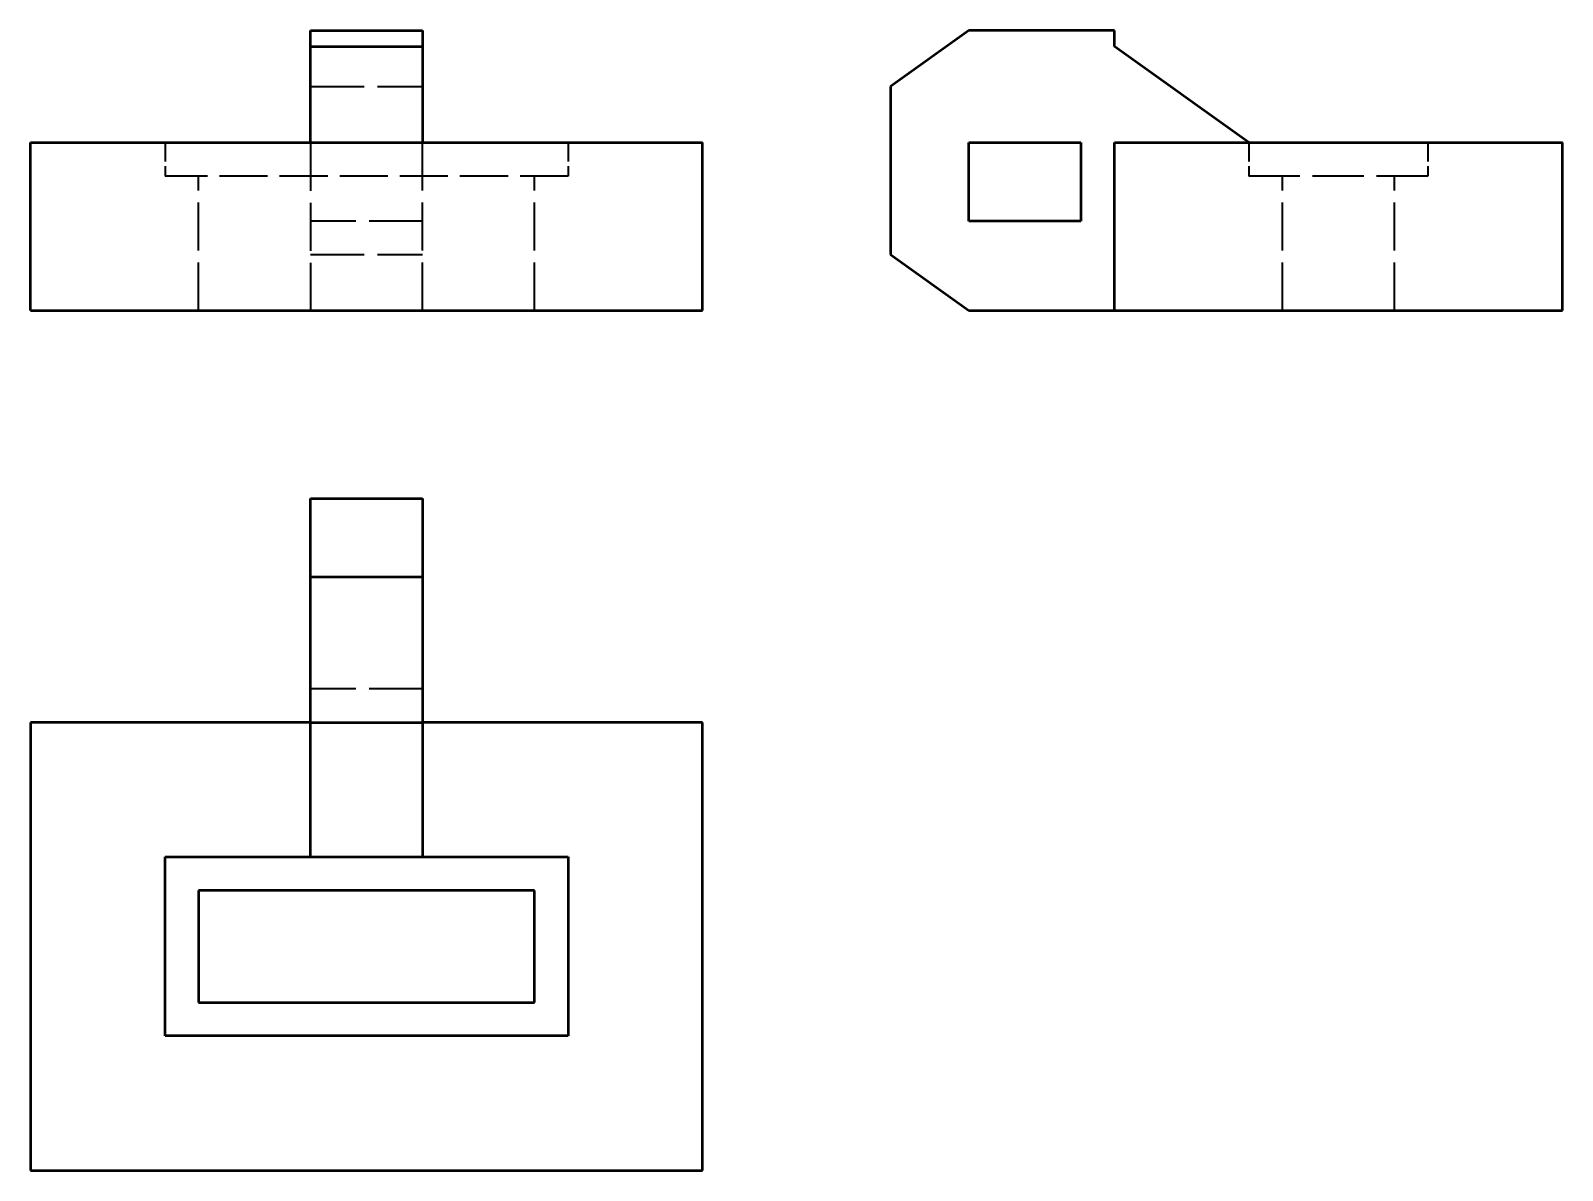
# Model space of a CAD drawing. Header units: inches. Extents: x 0 to 53.8, y 0 to 40.1.
import ezdxf

# ---------------------------------------------------------------- set-up
doc = ezdxf.new("R2010")
doc.units = ezdxf.units.IN
doc.header["$LTSCALE"] = 10
doc.header["$MEASUREMENT"] = 0
doc.linetypes.add('DASHED', pattern=[0.2067, 0.1654, -0.0413])
doc.layers.add('Hidden(Default)', color=7, linetype='DASHED', lineweight=35)
doc.layers.add('Visible(Default)', color=7, linetype='Continuous', lineweight=50)

msp = doc.modelspace()

# ---------------------------------------------------------------- linework, layer by layer
at = {"layer": 'Hidden(Default)', "ltscale": 1.136193}
for p, q in [((9.843, 38.096), (13.78, 38.096)), ((13.78, 33.372), (9.843, 33.372)), ((9.843, 32.19), (13.78, 32.19)), ((13.78, 16.929), (9.843, 16.929))]:
    msp.add_line(p, q, dxfattribs=at)
at = {"layer": 'Hidden(Default)', "ltscale": 0.402488}
for p, q in [((4.724, 36.127), (4.724, 34.946)), ((18.898, 36.127), (18.898, 34.946)), ((42.82, 36.127), (42.82, 34.946)), ((49.12, 36.127), (49.12, 34.946))]:
    msp.add_line(p, q, dxfattribs=at)
at = {"layer": 'Hidden(Default)', "ltscale": 1.022574}
for p, q in [((9.843, 36.127), (9.843, 30.222)), ((13.78, 30.222), (13.78, 36.127)), ((18.898, 34.946), (4.724, 34.946)), ((5.906, 30.222), (5.906, 34.946)), ((17.717, 30.222), (17.717, 34.946)), ((44.002, 30.222), (44.002, 34.946)), ((47.939, 30.222), (47.939, 34.946))]:
    msp.add_line(p, q, dxfattribs=at)
at = {"layer": 'Hidden(Default)', "ltscale": 1.090745}
msp.add_line((49.12, 34.946), (42.82, 34.946), dxfattribs=at)
at = {"layer": 'Visible(Default)'}
for p, q in [((9.843, 39.502), (9.843, 40.065)), ((9.843, 40.065), (13.78, 40.065)), ((13.78, 40.065), (13.78, 39.502)), ((32.978, 40.065), (30.222, 38.096)), ((38.096, 40.065), (32.978, 40.065)), ((38.096, 39.502), (38.096, 40.065)), ((9.843, 36.127), (9.843, 39.502)), ((9.843, 39.502), (13.78, 39.502)), ((13.78, 39.502), (13.78, 36.127)), ((42.82, 36.127), (38.096, 39.502)), ((30.222, 38.096), (30.222, 32.19)), ((0, 36.127), (23.622, 36.127)), ((0, 30.222), (0, 36.127)), ((23.622, 30.222), (23.622, 36.127)), ((32.978, 33.372), (32.978, 36.127)), ((32.978, 36.127), (36.915, 36.127)), ((36.915, 36.127), (36.915, 33.372)), ((38.096, 30.222), (38.096, 36.127)), ((38.096, 36.127), (53.844, 36.127)), ((53.844, 30.222), (53.844, 36.127)), ((36.915, 33.372), (32.978, 33.372)), ((30.222, 32.19), (32.978, 30.222)), ((0, 30.222), (23.622, 30.222)), ((32.978, 30.222), (38.096, 30.222)), ((38.096, 30.222), (53.844, 30.222)), ((9.843, 20.866), (9.843, 23.622)), ((9.843, 23.622), (13.78, 23.622)), ((13.78, 23.622), (13.78, 20.866)), ((9.843, 15.748), (9.843, 20.866)), ((9.843, 20.866), (13.78, 20.866)), ((13.78, 20.866), (13.78, 15.748)), ((9.843, 15.748), (0, 15.748)), ((0, 15.748), (0, 0)), ((9.843, 11.024), (9.843, 15.748)), ((9.843, 15.748), (13.78, 15.748)), ((13.78, 15.748), (13.78, 11.024)), ((23.622, 15.748), (13.78, 15.748)), ((23.622, 0), (23.622, 15.748)), ((4.724, 11.024), (9.843, 11.024)), ((4.724, 4.724), (4.724, 11.024)), ((9.843, 11.024), (13.78, 11.024)), ((13.78, 11.024), (18.898, 11.024)), ((18.898, 11.024), (18.898, 4.724)), ((5.906, 9.843), (5.906, 5.906)), ((17.717, 9.843), (5.906, 9.843)), ((17.717, 5.906), (17.717, 9.843)), ((5.906, 5.906), (17.717, 5.906)), ((18.898, 4.724), (4.724, 4.724)), ((0, 0), (23.622, 0))]:
    msp.add_line(p, q, dxfattribs=at)

doc.saveas('drawing.dxf')
